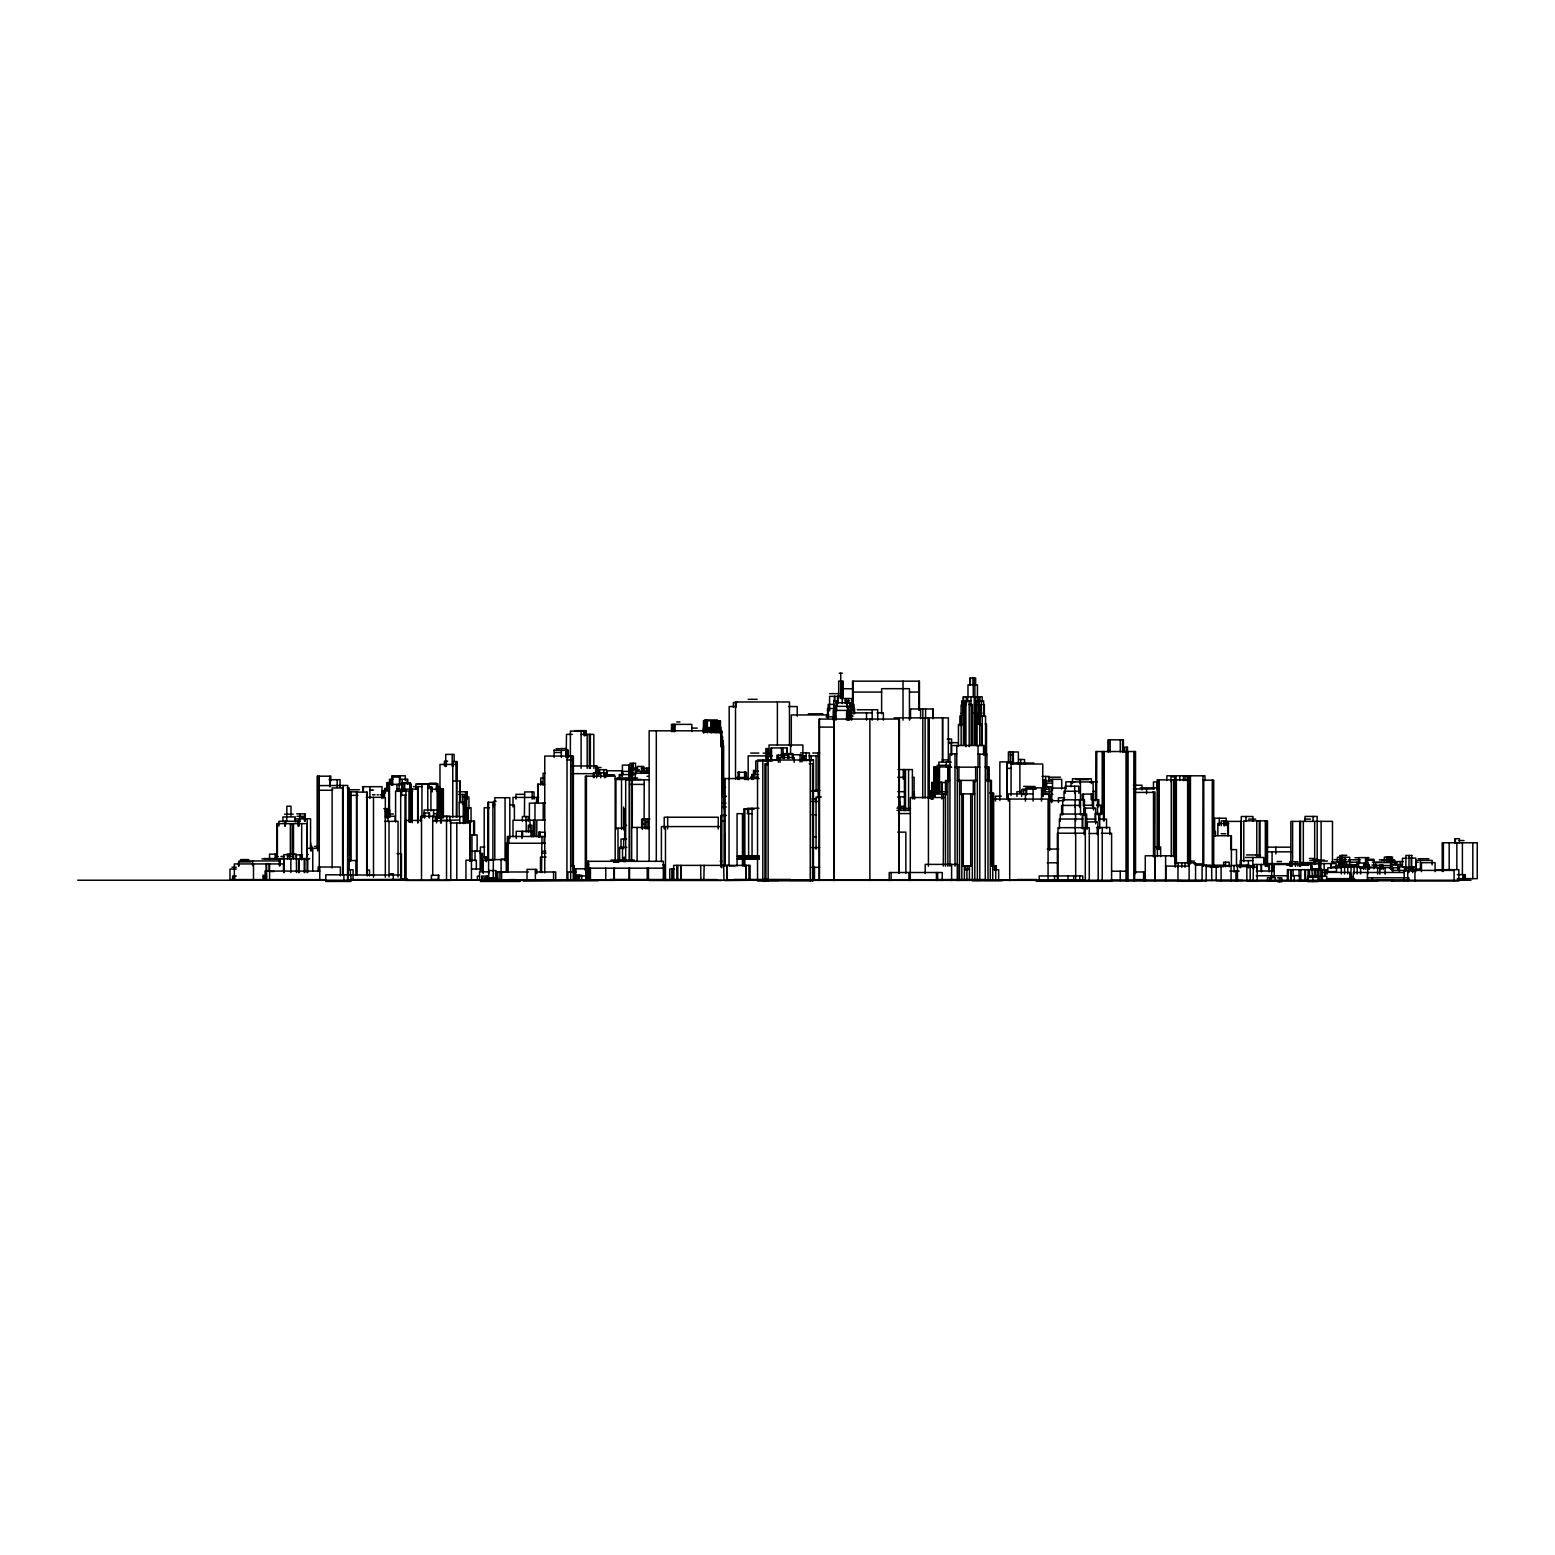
<?xml version="1.0" encoding="UTF-8"?>
<svg xmlns="http://www.w3.org/2000/svg" width="1555" height="1555" viewBox="0 0 1555 1555"><rect width="100%" height="100%" fill="white"/><g stroke="black" fill="none" stroke-linecap="round" stroke-linejoin="round"><path stroke-width="1.5" d="M464.226 880.188L465.489 880.188M839.253 673.218L842.382 673.218M852.062 688.729L842.849 688.729L842.849 698.331M853.073 692.072L881.627 692.072M909.442 692.072L918.927 692.072M829.593 693.647L838.689 693.647M840.575 693.647L842.227 693.647M963.303 713.706L963.303 696.854L982.274 696.854L982.157 701.674M748.208 699.303L757.149 699.303M837.99 700.819L833.83 700.819L834.044 880.48M845.279 700.819L849.769 700.819M970.961 700.78L965.927 700.78L965.927 746.711M737.245 702.452L733.396 702.452L733.396 707.272M835.871 702.724L850.74 702.724M834.355 704.415L828.212 704.415L828.212 718.235M849.769 704.415L853.987 704.415L853.987 714.095M966.355 704.707L963.906 704.707L963.906 745.467M969.193 704.551L972.4 704.551L972.4 745.331M982.818 704.59L984.373 704.59L984.373 716.583M964.411 704.979L961.107 704.979L961.165 744.631M735.943 706.553L729.178 706.553L729.178 779.172M788.521 706.553L797.229 706.553L797.229 716.233M834.219 706.359L851.848 706.359L851.848 711.199M834.199 708.516L827.513 708.516L827.513 718.235M850.896 708.516L854.57 708.516L854.57 713.376M857.272 709.76L877.739 709.76L877.739 720.14M853.481 710.402L833.188 710.402L833.188 720.004M872.18 712.89L851.654 712.89L851.654 720.179M876.981 712.851L883.376 712.851L883.376 720.14M983.09 713.104L984.082 713.104M961.165 713.279L965.266 713.279M808.347 713.803L822.848 713.803M828.893 714.95L791.301 714.95L791.301 746.303M849.419 716.097L853.112 716.097M826.016 716.816L834.549 716.816M894.067 717.866L948.356 717.866L948.317 761.561M704.473 719.946L717.438 719.946M676.717 721.967L679.982 721.967M985.112 724.008L986.511 724.008L986.511 755.147M961.884 724.377L958.444 724.377L958.444 746.225M715.805 725.563L719.246 725.563M703.676 726.982L702.938 731.822M719.11 727.41L720.859 727.41L720.84 746.711M819.524 727.099L834.277 727.099M703.754 727.604L711.335 727.604L711.335 732.424M713.201 727.546L715.922 727.546M719.032 727.604L720.159 727.604M691.82 728.09L697.223 728.09M575.136 730.636L586.118 730.636L586.118 735.457M584.291 731.122L570.374 731.122L570.374 757.557M720.84 732.172L721.831 732.172M572.376 734.368L566.486 734.368L566.175 757.46L566.156 750.249M581.103 734.368L593.835 734.368L593.835 768.384M720.859 736.623L722.55 736.623L722.55 797.151M947.17 739.033L951.602 739.033L951.602 743.873M722.123 740.841L723.289 740.841L723.289 795.791M948.744 742.668L957.997 742.668M556.126 748.713L559.878 748.674M560.83 748.558L566.486 748.558M553.813 750.249L568.275 750.365L568.275 757.577M554.921 752.503L556.029 752.503M556.398 752.503L561.374 752.503M566.175 752.503L567.322 752.503M800.592 752.892L809.397 752.892L809.397 760.706M750.715 753.067L758.859 753.067M763.194 753.164L769.667 753.164M812.721 753.009L819.718 753.009M783.156 753.65L792.836 753.65L792.836 758.451M956.772 753.845L949.95 753.845L949.95 866.193M983.479 753.903L986.92 753.903L986.92 768.248M977.998 754.214L985.287 754.214L985.287 880.519M791.825 754.739L801.952 754.739L801.952 761.95M1010.284 754.816L1012.305 754.816M785.508 755.186L776.917 755.186L776.917 760.026M772.271 755.885L748.169 755.885L748.169 780.007M802.438 755.885L806.151 755.885M809.028 755.885L818.066 755.847M778.394 757.499L794.177 757.499L794.177 762.339M801.641 758.432L805.354 758.432M1018.719 759.481L1024.551 759.481L1024.551 764.302M567.089 759.967L570.685 759.967M942.097 759.909L947.267 759.909M768.384 760.278L777.947 760.278M799.562 760.376L812.313 760.376M772.252 761.075L755.749 761.075L755.749 773.068M447.607 761.153L444.438 761.153L444.438 766.012M1012.344 761.911L999.865 761.911L999.865 800.456M951.271 762.125L938.812 762.125L938.87 793.342M1017.3 762.611L1020.721 762.611M1033.9 763.038L1006.863 763.038L1006.863 798.998M629.833 763.252L635.548 763.252L635.548 768.092M768.151 763.758L764.943 763.758L764.943 880.81M809.203 763.719L812.526 763.719L812.526 880.81M1011.08 764.01L1042.764 764.01L1042.764 795.577M456.004 764.438L439.968 764.438L440.026 818.377M937.101 765.293L950.513 765.293M572.007 765.954L596.906 765.954L596.615 777.85M643.789 766.46L637.317 766.46L637.317 771.261M950.863 766.907L933.914 766.907L933.914 795.752M951.699 767.256L947.889 767.256L947.889 866.232M955.023 767.159L979.786 767.159M984.995 767.004L989.194 767.004L989.194 781.485M595.993 767.529L601.046 767.529M637.686 768.17L629.756 768.228M641.515 768.248L649.426 768.248M1007.193 768.364L1011.217 768.364M629.756 769.764L639.377 769.764M898.032 769.57L912.396 769.57L912.396 798.881M621.825 771.377L632.71 771.377L632.71 776.159M635.256 771.338L649.038 771.338M753.514 771.183L758.471 771.183M737.925 772.271L746.381 772.271L746.381 779.463M545.105 773.263L543.103 773.263L543.103 785.411M596.615 773.088L600.755 773.088L600.755 777.85M621.65 773.165L623.147 773.165M631.349 773.165L648.96 773.165L649.038 768.248M572.298 773.651L595.662 773.651M758.471 774.584L751.706 774.584L751.706 779.424M605.731 774.818L614.575 774.818M606.295 775.051L612.009 775.051M603.865 775.634L609.502 775.634M647.016 776.295L648.202 776.295M934.574 776.198L936.849 776.198M937.004 776.431L939.395 776.431M1042.006 776.431L1049.236 776.431L1049.236 781.193M392.676 777.034L399.965 777.034M750.56 777.072L758.14 777.072M1048.4 777.208L1060.51 777.189M736.681 777.5L747.411 777.5M897.682 777.306L904.524 777.306M912.396 777.306L914.107 777.306L914.107 798.881M616.849 777.928L637.472 777.928M543.103 778.025L540.771 778.025L540.771 785.158M759.17 778.569L724.144 778.569L724.144 865.766M615.139 778.802L617.763 778.802M393.182 779.366L389.508 779.366L389.508 789.843M399.713 779.308L407.779 779.308L407.779 784.07M641.107 779.483L615.936 779.483L615.936 829.476M1048.4 779.327L1061.715 779.327L1061.715 789.046M328.96 779.716L340.04 779.716L340.04 786.888M649.582 779.813L625.693 779.813L625.693 860.867M1045.679 779.794L1043.871 779.794L1043.871 791.884M1076.118 779.638L1088.636 779.638M1202.967 780.144L1213.736 780.144L1213.736 866.252M957.277 780.416L977.376 780.416M986.278 780.396L991.449 780.396L991.449 794.702M949.6 780.552L945.498 780.552L945.498 866.232M452.758 780.979L460.163 780.979L460.163 802.749M1045.018 780.96L1051.588 780.96M1074.835 781.815L1065.855 781.815L1065.855 789.026M1089.938 781.815L1097.305 781.815M540.946 781.951L542.248 781.951M1158.3 781.932L1153.46 781.932L1153.46 789.124M939.395 782.321L941.747 782.321L941.825 798.959M389.741 782.593L386.942 782.593L386.942 789.843M402.162 782.69L410.403 782.69L410.403 822.401M934.322 782.515L931.698 782.515L931.698 799.134M941.242 782.515L946.179 782.515M429.53 783.215L436.644 783.215M1043.871 783.117L1052.541 783.117M409.004 784.089L411.084 784.089L411.084 791.223M387.584 784.42L404.592 784.323M417.906 784.206L428.053 784.206M428.752 784.225L436.955 784.225M544.697 784.167L537.661 784.167L537.875 803.352L538.03 784.167M629.6 784.4L644.1 784.4M1133.362 785.236L1142.031 785.236L1142.031 789.998M317.706 785.625L347.756 785.45L347.543 881.432M362.49 786.675L382.005 786.675L382.005 798.609M413.494 786.616L421.949 786.616M437.616 786.616L439.093 786.616M1023.657 786.364L1035.105 786.519M1045.543 786.811L1051.063 786.811L1051.063 791.67M427.8 787.083L432.232 787.083L432.232 791.864M436.411 787.355L440.026 787.355M722.123 787.452L725.621 787.452M343.227 787.977L332.109 787.977L332.109 867.943M347.076 787.899L349.195 787.899L349.195 870.372M932.164 787.86L934.322 787.86M1140.243 787.86L1156.862 787.86M1065.855 788.113L1051.763 788.113L1051.763 802.691M388.964 788.521L384.61 788.521L384.454 795.713M438.393 788.851L443.408 788.851L443.408 817.697M1133.362 788.949L1154.393 788.949M396.953 789.221L417.965 789.143M430.929 789.26L438.491 789.26M439.501 789.143L442.145 789.143L442.145 817.969M1022.354 789.124L1036.194 789.124M1049.12 789.279L1043.23 789.279L1043.23 796.549M348.961 789.862L359.322 789.726M369.935 790.134L372.073 790.134M372.461 790.134L373.492 790.134M319.358 790.27L332.731 790.27M812.507 790.484L819.835 790.484M412.658 791.203L410.675 791.203L410.675 822.148M811.652 791.029L818.533 791.029L818.533 798.24M931.756 790.951L929.987 790.951L929.987 798.143M1080.414 791.242L1064.009 791.242L1064.009 800.728M1093.146 791.32L1095.342 791.32L1095.342 800.786M356.834 791.864L350.38 791.864L350.38 860.848M458.744 791.787L467.258 791.787L467.258 798.959M897.682 791.689L904.699 791.689L904.874 808.814M914.107 791.689L914.768 798.881M947.053 791.767L935.216 791.767L935.216 796.568M1021.674 791.67L1016.951 791.67L1016.951 796.471M1044.377 791.923L1051.685 791.923M1152.858 791.962L1154.996 791.962L1154.899 880.791L1154.762 855.794M1134.217 792.409L1153.499 792.409L1153.499 856.805M989.602 793.128L993.664 793.128L993.664 865.96M943.321 793.944L946.062 793.944M959.532 793.886L974.791 793.886M1033.103 793.925L1008.281 793.925L1008.281 801.136M1041.539 793.925L1049.139 793.925L1049.139 849.224M524.676 794.333L515.949 794.333L515.949 799.115M941.825 794.139L930.862 794.139L930.862 798.94M1043.308 794.352L1052.91 794.352M458.647 794.469L464.187 794.469L464.226 823.1M372.461 794.799L375.047 794.799M377.146 794.799L378.332 794.799M380.1 794.799L381.208 794.799M348.087 795.227L350.38 795.227M350.983 795.344L357.922 795.344M381.5 795.246L384.454 795.246M400.685 795.227L405.933 795.227M721.85 795.888L726.01 795.888M1001.362 796.179L995.453 796.179L995.453 800.961M722.55 796.588L726.088 796.588M462.379 796.957L468.949 796.957L468.949 808.833M821.37 797.015L816.064 797.015L816.064 849.147M897.838 796.879L904.874 796.879M366.28 797.326L385.329 797.326L385.329 877.234M538.788 797.423L512.975 797.423L512.975 806.928M898.207 797.423L899.917 797.423L899.917 808.678M945.304 797.521L910.316 797.521L910.278 880.48M1064.611 797.773L1058.45 797.773L1058.45 802.536M811.963 798.998L816.258 798.998M992.693 799.076L1048.07 799.076L1048.07 880.616M1091.202 799.717L1098.744 799.717L1098.744 806.909M1049.606 800.242L1052.91 800.242M1063.212 800.689L1049.664 800.689L1049.664 850.468M493.81 801.214L496.181 801.214M811.652 801.447L817.813 801.447M899.917 801.486L900.403 808.678M545.475 803.138L529.4 803.138L529.4 819.738M722.064 803.255L726.01 803.255M492.916 804.926L494.801 804.926M509.807 804.926L514.394 804.926L514.394 819.271M1080.531 805.412L1061.637 805.412L1061.637 814.898M1083.427 805.257L1093.495 805.257M1096.567 805.198L1100.804 805.198L1100.804 814.703M898.673 806.287L904.757 806.287M897.935 806.695L901.472 806.695M721.675 807.045L726.399 807.045M443.078 807.512L442.553 817.211M464.226 807.706L471.048 807.706L471.048 822.206M489.397 807.764L484.208 807.764L484.208 858.477M758.937 808.27L747.586 808.27L747.586 813.051M896.924 808.134L905.788 808.134M383.813 808.619L387.914 808.619L387.914 818.047M900.19 808.619L910.569 808.406M744.417 809.164L754.117 809.164M386.379 810.272L389.916 810.272L389.916 817.425M437.188 810.019L424.087 810.019L424.087 817.308M896.924 810.388L910.394 810.388M386.068 811.166L387.331 811.166L385.271 811.341M898.518 813.557L910.511 813.557M1104.283 813.537L1095.167 813.537L1095.167 820.787M296.772 813.848L305.208 813.848L305.188 820.923M434.02 813.615L437.227 813.615M742.901 813.654L737.07 813.654L737.07 856.008L759.229 856.008M747.061 813.654L752.056 813.654M284.507 814.198L293.195 814.198M386.923 813.945L389.275 813.945M389.877 814.004L393.415 814.004M811.846 814.723L816.433 814.723M726.399 815.5L720.762 815.5L720.762 867.049M297.005 816.278L304.974 816.278M385.446 816.278L395.184 816.278L395.164 821.196M440.376 816.297L449.92 816.297L449.92 821.021M442.553 816.53L463.273 816.53M301.359 817.366L304.391 817.366M294.75 818.921L310.553 818.766L310.553 849.302M1082.805 819.038L1059.402 819.038L1059.402 828.621M1085.954 819.077L1095.731 819.077M649.835 819.116L641.651 819.116L641.651 828.543M1098.763 819.116L1106.538 819.116L1106.538 828.679M1248.432 819.135L1255.74 819.135M1305.092 819.096L1310.437 819.096M544.989 820.049L536.805 820.049L536.805 836.571M440.376 820.321L458.744 820.049M535.445 820.224L512.995 820.224L512.995 836.687M421.502 820.437L405.408 820.437L405.408 880.422L450.775 880.422L450.775 820.768L432.718 820.768M465.489 821.021L474.528 821.021L474.528 835.21M384.668 821.351L398.041 821.351L398.041 876.981M720.762 821.273L724.708 821.273M1315.355 821.351L1332.479 821.351L1332.479 861.703M294.789 821.409L300.251 821.409M1241.998 821.409L1228.003 821.409L1228.003 835.774M646.025 821.973L647.91 821.973M450.056 822.984L470.329 822.984L470.329 861.14M1228.761 823.489L1217.857 823.489L1217.857 835.463M643.556 824.208L642.196 824.208L642.215 828.893M624.682 825.394L626.607 825.394M720.82 826.58L661.4 826.58L661.4 861.723M649.524 827.454L631.66 827.454L631.66 861.081M1096.489 827.513L1109.804 827.513L1109.804 834.53M615.936 828.193L624.624 828.193M897.74 832.139L905.846 832.139L905.846 873.23M1085.273 833.208L1057.381 833.208L1057.381 881.277L1060.607 881.277M1101.426 833.305L1111.611 833.305L1111.611 881.277L1036.252 881.277M724.708 833.363L724.708 866.077M1089.277 833.499L1098.199 833.499M1221.2 833.733L1225.787 833.733M469.766 834.977L477.132 834.977L477.132 851.635M1214.319 835.754L1231.405 835.754L1231.405 866.038M544.989 836.473L507.338 836.473L507.338 872.122M813.44 836.726L816.025 836.726M626.607 839L621.028 839L621.028 848.661M1459.076 840.536L1464.033 840.536M545.339 843.238L506.25 843.238L506.25 872.044M310.65 846.173L311.875 846.173L311.875 850.993M314.46 846.464L317.998 846.464M1154.899 846.931L1160.633 846.931L1160.633 856.611M484.927 847.009L480.417 847.009L480.417 853.889M1265.77 847.164L1290.32 847.164M626.859 847.358L619.609 847.358L619.609 861.373M811.865 847.63L819.621 847.63M307.909 848.33L318.95 848.33M1047.234 849.049L1058.702 849.049M471.981 851.09L480.165 851.09L480.165 870.489M543.084 851.168L545.63 851.168M1266.314 851.829L1292.088 851.829M541.548 853.17L545.961 853.17M397.108 853.714L401.462 853.714L401.462 879.391L350.478 879.644M287.209 854.084L296.247 854.084L296.247 858.69M306.84 854.511L308.298 854.511M1246.546 854.939L1256.459 854.939M1256.071 855.308L1260.541 855.308M1341.557 855.289L1346.766 855.289M1342.976 855.619L1339.769 855.619L1339.769 861.781M1411.843 855.444L1405.876 855.444L1405.876 869.42M737.381 856.222L759.229 856.241M276.207 856.513L278.267 856.513M280.93 856.455L284.468 856.455M287.811 856.552L293.331 856.552M481.584 856.844L486.054 856.844L486.054 861.431M737.381 856.941L759.229 856.941M481.02 857.155L486.443 857.155L486.443 861.664M546.077 857.038L540.479 857.038L540.479 872.549M1245.516 857.466L1263.787 857.466L1263.787 864.23M1368.925 857.621L1358.681 857.621L1358.681 864.366M1354.988 857.757L1358.876 857.757M737.381 858.088L759.229 858.088M1406.983 858.263L1402.455 858.263L1402.455 867.204M1409.083 858.088L1415.769 858.088L1415.73 871.597M264 858.554L284.857 858.554M300.679 858.554L309.426 858.554M1309.329 858.457L1313.606 858.457M261.862 858.885L309.737 858.71M737.381 858.788L759.229 858.788M1418.179 858.749L1428.87 858.749M507.26 859.196L501.099 859.196L501.099 873.269M759.229 859.021L737.07 859.021L737.07 866.077M1312.925 859.41L1317.688 859.41M1346.455 859.487L1341.829 859.487L1341.829 866.66M240.636 859.585L248.858 859.585M485.549 859.585L505.375 859.585M1314.092 859.798L1318.387 859.798L1318.387 864.463M1334.209 859.623L1342.937 859.623M1348.36 859.818L1360.489 859.818M1379.324 859.857L1394.563 859.857L1394.563 864.444M610.979 860.109L634.382 860.109M1324.588 860.168L1318.97 860.168L1318.912 875.97M348.087 860.537L356.834 860.537M1309.815 860.479L1313.1 860.479M1365.562 860.265L1374.251 860.265M1381.87 860.498L1391.939 860.498M1252.844 860.615L1240.21 860.615L1240.21 867.904M720.121 861.178L721.812 861.178M1190.877 861.12L1194.493 861.12M1327.465 861.042L1319.631 861.042L1319.631 870.003M1390.131 861.47L1395.438 861.47M1277.063 861.528L1281.437 861.528M1343.753 861.587L1349.274 861.587M1394.407 861.567L1403.407 861.567M250.919 861.917L238.595 861.917L238.595 866.329M1331.488 862.014L1340.993 862.014M613.545 862.248L618.735 862.248M1349.546 862.228L1360.411 862.17M1372.385 862.17L1381.792 862.17M1415.594 862.345L1418.179 862.345M1047.234 862.792L1057.983 862.792M1174.744 862.811L1195.562 862.811L1195.562 880.869M1300.738 862.597L1315.18 862.597M1397.031 862.597L1375.689 862.597L1375.689 867.107M1420.415 862.675L1435.071 862.675L1435.071 871.636M1368.186 863.044L1358.137 863.044L1358.137 867.418M1266.975 863.608L1291.719 863.608M1300.233 863.647L1320.176 863.589M1320.72 863.589L1336.173 863.589L1336.173 867.865M266.43 863.939L234.339 863.939L234.339 879.566M268.412 863.939L283.477 863.939L283.477 870.645M1194.143 863.88L1202.093 863.88L1202.093 880.966M1287.19 863.958L1290.572 863.958M1292.147 863.958L1298.483 863.958M1338.078 864.25L1341.829 864.25M1395.438 864.211L1397.401 864.211M586.604 864.677L588.665 864.677M1344.667 864.502L1352.345 864.502M1353.628 864.716L1358.37 864.716M1395.36 864.522L1402.182 864.522M662.76 864.872L664.335 864.872L664.471 880.227M1371.977 865.027L1376.311 865.027M1391.647 864.949L1397.848 864.949L1397.848 869.439M1400.316 864.872L1401.794 864.872M1195.27 865.105L1210.976 865.183M1213.6 865.202L1224.446 865.202M1286.899 865.163L1290.378 865.163M1300.427 865.124L1308.571 865.124M1376.778 865.299L1382.065 865.299M991.196 865.688L996.25 865.688L996.25 869.925M1227.381 865.571L1247.518 865.435M1373.629 865.494L1376.778 865.494M1382.065 865.532L1390.384 865.532M570.646 865.727L574.184 865.727L574.184 872.996M729.664 865.941L735.204 865.941M961.826 865.824L972.342 865.824M1210.373 866.018L1225.321 865.999M1241.279 865.999L1246.857 865.999M1249.987 865.727L1253.913 865.727M1311.584 865.766L1312.401 875.97M1336.542 865.766L1356.621 866.018M1189.128 866.116L1165.822 866.116L1165.822 880.869M1216.185 866.096L1231.055 866.096L1231.055 880.694M1335.551 866.174L1339.613 866.174M1352.131 866.174L1359.381 866.174M1206.233 866.524L1222.677 866.601M1236.828 866.563L1254.088 866.563M1336.056 866.64L1354.036 866.485L1354.036 873.891M1209.984 866.893L1218.44 866.893M1332.616 866.893L1367.72 866.99L1367.72 874.085M1397.906 866.776L1404.826 866.776L1404.826 871.403M1410.871 866.932L1415.361 866.932M231.967 867.262L236.282 867.262M811.865 867.34L819.621 867.34M1248.762 867.165L1257.179 867.185L1257.179 880.927L1216.185 880.694L1216.185 865.999M1361.208 867.126L1377.633 867.126L1377.633 874.085M1403.388 867.068L1415.73 867.146M1376.855 867.593L1392.658 867.612L1392.658 872.063M1341.343 867.807L1327.795 867.807L1327.795 872.2M1369.43 867.807L1379.965 867.729M1389.295 867.768L1399.422 867.768M664.471 868.176L587.168 868.176L587.226 880.227L587.168 864.677M1359.614 868.157L1364.202 868.157M1404.437 868.506L1412.737 868.506L1412.737 872.569M586.429 868.817L574.786 868.817L574.786 880.266L574.942 875.271M1312.342 868.798L1317.143 868.798M236.282 869.07L229.984 869.07L229.984 879.566L323.537 879.644M471.457 869.031L483.216 869.031M674.52 869.07L669.777 869.07L669.777 880.033M964.411 869.07L969.426 869.07M1312.362 869.303L1321.886 869.303M1413.631 869.128L1420.998 869.128M994.286 869.731L998.66 869.731L998.66 880.519M1445.236 869.673L1458.862 869.673L1458.862 881.044L1391.842 881.005M367.252 870.042L369.526 870.042L369.526 875.932M574.378 870.236L575.505 870.236M1435.77 870.042L1445.431 870.042M1391.842 870.392L1454.1 870.392M1404.204 870.722L1414.933 870.722M319.786 871.072L265.011 871.072L265.011 877.914M1111.514 871.208L1126.014 871.208M1229.83 871.072L1239.179 871.072M1256.285 871.014L1274.186 871.014M270.278 871.5L274.127 871.5M488.737 871.85L479.543 871.85L479.543 880.188M505.142 871.85L495.598 871.85L495.598 880.188M1326.143 871.577L1336.464 871.577M528.447 871.986L501.624 871.986L501.624 879.897M535.367 871.986L555.679 871.986L555.679 879.897M571.637 872.005L567.886 872.005L567.886 880.266M573.192 872.005L576.166 872.005M1134.625 871.966L1143.955 871.966L1143.955 880.713M1323.305 872.413L1349.993 872.413L1349.993 880.558M1403.99 872.472L1353.317 872.472L1353.317 880.324M389.625 873.755L393.512 873.755M1349.993 874.338L1351.003 874.338M369.274 874.746L372.073 874.746M1457.268 874.649L1465.335 874.649L1465.335 878.653M352.81 874.999L399.985 874.999M574.631 875.271L581.726 875.271L581.726 880.169M1256.285 875.757L1287.89 875.757M1290.767 875.64L1299.436 875.64L1299.436 881.18M236.282 876.068L232.609 876.068L232.609 879.566M576.38 875.932L587.343 875.932M479.426 876.165L477.366 876.165L477.366 880.188M1308.105 876.184L1326.707 876.184L1326.707 880.188M263.164 876.553L266.624 876.553M1353.317 876.534L1350.615 876.534L1350.615 880.324M1277.569 877.836L1281.787 877.836L1281.787 881.782L1277.569 881.782M1367.428 877.836L1408.888 877.836L1408.888 880.324L1316.871 880.558M497.794 878.05L481.992 878.05L481.992 880.188M1326.376 878.633L1354.502 878.633L1354.502 880.558M1457.268 878.653L1477.25 878.653L1477.25 842.771L1442.224 842.771L1442.224 871.48M402.201 878.731L406.905 878.731M400.238 879.275L407.507 879.275M508.329 879.644L516.357 879.644M609.949 879.45L716.758 879.586M733.785 879.469L790.601 879.45M937.684 879.547L986.492 879.547M1017.262 879.527L1036.738 879.527M1133.867 879.586L1145.918 879.586M289.677 879.838L325.87 879.838M349.739 879.877L369.526 879.877M444.749 879.741L609.56 879.741M625.693 879.936L667.542 879.936M679.243 879.722L685.502 879.722M688.612 879.819L711.957 879.936M726.904 879.8L925.711 879.702M929.987 879.838L1036.991 879.936M1377.477 879.955L1393.474 879.741M77.75 880.227L1470.991 880.227M519.448 880.402L563.435 880.324M565.806 880.344L615.177 880.344M649.154 880.48L721.928 880.48M724.649 880.558L747.741 880.305M756.896 880.46L778.822 880.46M789.59 880.324L1082.785 880.324L1082.785 875.932L1039.207 875.932L1039.207 880.324M1110.853 880.441L1181.917 880.616M1205.028 880.616L1242.62 880.48M1300.233 880.558L1308.474 880.558M523.316 880.966L598.208 880.655M972.244 880.713L1002.198 880.713M1111.125 880.752L1202.093 880.655M1334.831 880.927L1371.316 880.927M1376.778 880.674L1393.299 880.674M1180.362 880.966L1206.175 880.966L1206.175 865.105M1247.81 881.141L1377.633 881.044M480.417 881.452L520.148 881.452M1082.047 881.277L1083.174 881.277M1348.788 881.044L1353.705 881.044M1354.891 881.044L1359.556 881.044M1357.923 881.044L1359.498 881.044M1472.818 842.771L1472.818 878.653M1464.013 874.649L1464.013 878.653M1462.827 874.649L1462.827 878.653M1462.4 842.771L1462.4 873.871M1459.387 843.374L1459.387 838.689L1454.897 838.689L1454.897 843.374M1456.86 842.771L1456.86 869.09M1455.363 838.689L1455.363 843.374M1454.1 869.673L1454.1 881.044M1449.182 842.771L1449.182 869.09M1443.39 842.771L1443.39 871.48M1432.116 864.891L1432.116 860.401L1416.275 860.401L1416.275 869.381M1421.445 862.675L1421.445 871.636M1420.415 860.401L1420.415 869.4M1414.933 870.392L1414.933 881.082M1412.407 867.146L1412.407 871.597M1411.746 855.444L1411.726 869.342M1411.201 858.088L1411.201 869.342M1409.083 855.444L1408.908 872.569M1407.761 870.722L1407.761 881.082M1404.204 870.392L1404.204 881.082M1400.316 861.567L1400.316 866.116M1399.422 866.776L1399.422 872.063M1392.483 861.762L1392.483 857.077L1384.319 857.077L1384.319 861.762M1392.464 864.949L1392.464 869.439M1391.647 862.597L1391.647 869.439M1390.967 857.077L1390.967 861.762M1390.637 862.597L1390.637 869.381M1389.606 857.077L1389.606 861.762M1388.168 857.077L1388.168 861.762M1386.632 857.077L1386.632 861.762M1385.077 867.593L1385.077 874.163M1383.192 869.556L1383.192 865.085L1379.965 865.085L1379.965 869.556M1381.151 865.085L1381.151 869.556M1379.771 867.593L1379.771 874.163M1373.804 868.72L1373.804 859.274L1366.087 859.274L1366.126 864.677M1372.326 877.836L1372.326 880.324M1369.391 869.4L1369.391 864.736L1363.657 864.736L1363.657 869.4M1368.07 864.736L1368.07 869.4M1367.661 859.274L1367.661 866.349M1367.428 872.472L1367.428 880.324M1365.854 864.736L1365.854 869.4M1365.562 857.621L1365.562 864.677M1364.435 863.044L1364.435 867.418M1360.606 866.854L1360.606 873.968M1357.204 866.757L1357.204 873.929M1356.912 862.17L1356.912 866.66M1351.003 866.485L1351.003 881.102M1349.721 866.291L1349.721 857.252L1337.397 857.252L1337.397 861.781M1347.719 866.64L1347.719 873.871M1346.572 861.587L1346.572 866.446M1345.133 857.252L1345.133 861.781M1344.667 861.587L1344.667 866.446M1344.609 866.64L1344.609 873.968M1343.753 859.487L1343.753 866.66M1342.354 857.252L1342.354 866.291M1341.304 857.252L1341.304 861.781M1341.343 866.893L1341.343 873.968M1341.032 855.619L1340.993 866.465M1339.011 862.014L1339.011 866.465M1336.464 867.807L1336.464 872.2M1331.352 863.589L1331.138 867.865M1330.769 863.589L1330.769 867.865M1326.979 874.26L1326.979 869.731L1287.385 869.653L1287.385 880.188M1324.899 869.653L1324.899 875.97M1324.568 869.653L1324.568 875.97M1324.141 863.589L1324.141 870.003M1322.294 869.653L1322.372 880.188M1321.109 821.351L1321.109 861.703M1320.72 861.042L1320.953 880.188M1320.02 860.168L1320.02 864.716M1319.204 876.184L1319.204 880.188M1317.629 869.653L1317.629 875.97M1317.182 861.645L1317.182 816.414L1305.014 816.414L1305.014 821.176M1315.744 859.798L1315.744 864.463M1315.783 869.653L1315.783 875.97M1314.675 861.703L1314.675 821.39L1290.844 821.39L1290.844 866.446M1314.403 869.653L1314.403 875.97M1314.092 859.41L1314.092 864.463M1313.081 816.414L1313.081 821.176M1312.984 877.312L1312.984 881.607M1311.72 863.589L1311.876 870.081M1310.71 869.245L1310.71 864.483L1253.699 864.483L1253.699 869.245M1309.524 869.653L1309.524 875.97M1308.105 869.653L1308.105 880.188M1305.5 869.653L1305.5 880.188M1305.053 869.653L1305.053 880.188M1303.323 821.39L1303.323 864.075M1300.835 869.653L1300.835 880.188M1300.544 821.39L1300.544 866.446M1299.708 821.39L1299.708 866.446M1299.086 869.653L1299.086 875.97M1297.842 866.174L1297.842 861.723L1289.911 861.762L1289.911 866.388M1295.49 861.762L1295.49 866.388M1294.265 875.64L1294.265 881.18M1293.08 869.653L1293.08 875.97M1292.613 821.39L1292.613 861.703M1292.147 861.762L1292.147 866.388M1291.214 861.723L1291.214 866.174M1291.097 869.653L1291.097 880.188M1290.611 869.653L1290.767 881.18M1288.298 869.653L1288.298 880.188M1279.59 877.836L1279.59 881.782M1275.858 847.164L1275.858 853.987M1274.186 864.483L1274.186 877.098M1273.001 864.483L1273.001 871.636M1272.087 851.829L1272.087 863.142M1271.582 864.483L1271.679 877.098M1271.096 875.757L1271.096 881.141M1270.202 877.7L1270.202 880.81M1269.172 864.483L1269.172 871.636M1268.997 864.483L1268.997 871.636M1267.519 866.446L1267.519 820.865L1243.786 820.865L1243.786 861.664M1266.275 820.865L1266.275 866.446M1265.323 820.865L1265.323 866.446M1261.533 864.483L1261.533 871.636M1261.202 864.483L1261.202 871.636M1260.036 820.865L1260.036 856.863M1259.278 820.865L1259.278 856.863M1257.043 864.483L1257.043 871.636M1256.79 820.865L1256.79 856.863M1253.252 867.165L1253.252 880.927M1252.961 821.254L1252.961 816.492L1241.279 816.492L1241.279 866.543M1252.844 857.466L1252.844 867.904M1250.181 880.869L1250.181 865.377L1237.469 865.377L1237.469 880.869M1248.373 860.615L1248.373 867.904M1246.857 865.377L1246.857 880.869M1245.963 816.492L1245.963 821.254M1240.89 821.409L1240.89 866.893M1236.497 865.98L1236.497 849.613L1231.113 849.613L1231.113 835.754M1235.933 871.072L1235.933 880.771M1234.048 865.435L1234.048 872.122M1229.208 866.815L1229.208 862.189L1223.649 862.189L1223.649 866.815M1228.353 823.489L1228.392 835.463M1227.148 825.744L1227.148 820.943L1221.239 820.943L1221.239 825.744M1226.215 825.452L1226.215 818.222L1214.63 818.222L1214.63 832.683M1225.612 862.189L1225.612 866.815M1224.66 820.943L1224.66 825.744M1223.921 820.943L1223.921 825.744M1221.103 866.096L1221.103 880.694M1219.275 818.222L1219.275 825.452M1215.485 831.361L1215.485 835.987M1212.686 780.144L1212.686 866.252M1212.336 780.144L1212.336 866.252M1211.714 865.999L1211.714 880.616M1205.008 780.571L1205.008 775.809L1166.853 775.809L1166.853 780.571M1203.764 780.144L1203.764 866.252M1202.967 775.809L1202.812 866.31M1190.45 775.809L1190.45 863.939M1189.264 775.809L1189.264 863.939M1189.128 862.811L1189.128 880.869M1188.506 775.809L1188.506 863.939M1187.612 863.822L1187.612 779.871L1157.134 779.871L1157.134 849.438M1187.087 775.809L1187.087 780.571M1185.065 775.809L1185.065 780.571M1185.046 862.792L1185.046 867.301M1183.433 775.809L1183.433 780.571M1181.819 862.792L1181.819 867.301M1179.798 775.809L1179.798 780.571M1178.185 862.792L1178.185 867.301M1177.971 866.116L1177.971 880.869M1176.358 779.871L1176.358 863.822M1176.046 781.64L1176.046 776.8L1170.993 776.8L1170.993 781.64M1175.327 867.165L1175.327 855.794L1145.258 855.794L1145.258 880.791M1174.997 779.871L1174.997 863.822M1174.589 776.8L1174.589 781.64M1174.219 779.871L1174.219 856.63M1173.461 779.871L1173.461 856.63M1171.265 779.871L1171.265 856.63M1165.609 855.794L1165.609 880.791M1159.214 779.871L1159.214 849.438M1158.164 779.871L1158.164 849.438M1157.406 846.931L1157.406 856.611M1156.862 781.932L1156.862 789.493M1146.599 788.949L1146.599 793.789M1143.625 871.966L1143.625 880.713M1135.539 873.541L1135.539 751.532L1095.828 751.532L1095.828 799.387M1135.228 751.532L1135.267 873.541M1134.625 751.532L1134.625 880.713M1133.984 751.532L1133.925 880.713M1128.075 751.532L1128.075 880.713M1127.472 752.017L1127.472 747.178L1124.732 747.178L1124.732 752.017M1127.083 747.178L1127.083 752.017M1126.753 751.532L1126.753 880.713M1126.014 751.532L1126.014 880.713M1123.41 751.959L1123.41 739.811L1108.074 739.811L1108.074 751.959M1122.554 739.811L1122.554 751.959M1120.261 739.811L1120.261 751.959M1120.222 871.208L1120.222 880.713M1110.192 739.811L1110.192 751.959M1108.579 739.811L1108.579 751.959M1104.264 751.532L1104.264 820.904M1103.486 751.532L1103.486 820.904M1102.223 751.532L1102.223 813.731M1102.242 827.513L1102.242 881.277M1099.735 813.537L1099.735 828.679M1098.763 813.537L1098.763 820.787M1098.199 827.513L1098.199 881.277M1097.908 834.53L1097.908 821.915L1086.07 821.915L1086.07 829.048M1097.48 799.717L1097.48 814.703M1097.247 827.513L1097.247 834.53M1096.78 751.532L1096.605 799.387M1095.731 823.858L1095.595 808.095L1083.913 808.095L1083.913 815.17M1093.495 799.717L1093.495 810M1093.146 800.786L1093.146 781.932L1071.026 781.932L1071.026 786.791M1092.368 806.229L1092.368 794.119L1082.261 794.119L1082.261 798.978M1091.396 783.545L1091.396 778.763L1072.484 778.763L1072.484 783.545M1091.202 794.119L1091.202 798.978M1089.277 881.277L1089.277 827.668L1058.003 827.668L1058.003 881.277M1087.353 821.915L1087.353 829.048M1086.653 823.858L1086.653 814.043L1060.277 814.043L1060.277 821.254M1085.371 808.095L1085.273 881.277M1084.476 814.762L1084.476 799.814L1062.726 799.814L1062.726 814.898M1084.165 827.668L1084.165 834.666M1083.427 794.119L1083.427 806.229M1082.805 814.043L1082.805 828.621M1082.202 814.043L1082.202 828.621M1080.414 781.932L1080.531 814.898M1080.2 778.763L1080.2 783.545M1079.773 875.932L1079.773 880.324M1079.52 799.814L1079.52 807.006M1078.84 793.322L1078.84 786.189L1065.194 786.189L1065.194 793.322M1075.613 814.043L1075.613 821.254M1075.691 833.208L1075.691 881.277M1075.341 791.242L1075.341 800.728M1075.205 805.412L1075.205 814.898M1075.244 827.668L1075.244 834.666M1075.088 799.814L1075.088 807.006M1075.088 819.038L1075.088 828.621M1074.68 786.189L1074.68 793.322M1073.708 875.932L1073.708 880.324M1068.013 875.932L1068.013 880.324M1054.543 875.932L1054.543 880.324M1052.541 779.327L1052.541 790.309M1051.238 794.352L1051.238 801.602M1050.908 794.352L1050.908 801.602M1049.469 794.352L1049.469 801.602M1049.12 786.811L1049.12 791.67M1046.671 783.117L1046.671 787.919M1045.679 776.431L1045.679 784.634M1045.349 783.117L1045.543 791.67M1044.532 783.117L1044.532 790.309M1041.539 801.136L1041.539 787.86L1025.989 787.86L1025.989 794.974M1033.103 787.86L1033.103 801.136M1026.669 794.644L1026.669 789.862L1021.674 789.862L1021.674 796.471M1025.425 793.925L1025.425 801.136M1023.695 789.862L1023.695 794.644M1020.721 759.481L1020.721 764.302M1019.886 764.01L1019.886 793.147M1018.37 764.049L1018.37 751.979L1008.398 751.979L1008.398 761.639M1013.374 751.979L1013.374 764.049M1012.305 751.979L1012.305 764.438M1011.08 763.038L1011.08 795.577M1010.284 751.979L1010.284 762.028M1009.72 799.076L1009.72 880.616M1007.193 763.038L1007.193 799.387M995.725 865.688L995.725 880.519M994.461 865.688L994.461 869.925M992.77 793.128L992.77 880.519M991.604 793.128L991.604 865.96M990.302 780.396L990.302 880.519M987.989 767.004L987.989 880.519M987.153 767.004L987.153 781.485M985.559 754.467L985.559 715.941L980.253 715.941L980.253 725.563M984.995 755.166L984.995 745.525L951.699 745.525L951.699 755.166M983.635 715.358L983.635 700.858L976.734 700.858L976.734 715.358M983.557 745.525L983.557 755.166M982.216 715.941L982.216 744.826M981.497 745.545L981.497 723.969L976.346 723.969L976.346 745.545M981.341 700.858L981.341 715.358M980.739 717.01L980.739 704.862L976.015 704.862L976.015 725.097M979.922 696.854L979.922 701.674M979.533 704.862L979.786 745.545M979.786 754.214L979.786 880.519M979.242 700.858L979.242 705.698M978.698 696.854L978.698 701.674M978.367 700.858L978.523 724.3M978.056 745.525L978.056 767.218M977.609 696.854L977.609 701.674M977.395 701.674L977.454 684.822L967.988 684.822L967.988 696.854M977.376 767.159L977.376 880.519M976.987 745.545L976.987 713.026L972.011 713.026L972.011 744.417M975.646 767.159L975.646 781.64M975.646 685.172L975.646 677.98L969.912 677.98L969.912 685.172M975.354 696.854L975.432 744.417M974.888 684.822L974.888 696.854M974.791 780.416L974.791 880.519M974.149 677.98L974.149 685.172M974.246 696.854L974.246 744.981M973.275 684.822L973.275 696.854M973.294 780.416L973.294 794.722M972.944 677.98L972.944 685.172M972.342 793.886L972.342 880.519M971.136 704.551L971.136 745.331M970.961 696.854L970.961 705.62M970.689 793.886L970.689 866.077M970.32 677.98L970.32 685.172M969.193 700.78L969.193 746.711M969.426 865.824L969.426 880.519M967.696 696.854L967.696 701.674M967.657 865.824L967.657 870.023M966.918 869.07L966.918 880.519M966.355 696.854L966.355 704.085M965.674 865.824L965.674 870.023M964.839 713.279L964.839 744.631M964.411 715.319L964.411 700.819L961.787 700.819L961.787 705.659M964.411 865.824L964.411 880.519M963.439 696.854L963.439 744.981M963.303 793.886L963.303 866.077M962.837 700.819L962.837 715.319M961.729 725.602L961.729 715.98L959.882 715.98L959.882 725.602M961.826 793.886L961.826 880.519M961.146 780.416L961.146 794.722M959.532 780.416L959.532 880.519M958.91 767.159L958.91 781.64M957.899 880.538L957.899 864.386L925.244 864.386L925.244 873.618M957.277 767.159L957.277 880.519M956.772 745.525L956.772 768.189M955.023 753.845L955.023 866.193M951.602 864.386L951.602 880.538M951.116 742.668L951.116 754.661M948.744 739.033L948.744 743.873M948.472 767.256L948.472 781.718M946.256 762.125L946.256 766.926M946.062 780.552L946.062 794.819M943.574 793.944L943.321 866.096M942.641 717.866L942.641 761.561M942.505 717.866L942.505 761.561M942.252 782.515L942.252 792.02M942.252 880.48L942.252 872.51L889.227 872.51L889.227 880.48M941.242 782.321L941.242 792.02M937.432 766.907L937.432 793.342M937.646 872.51L937.646 880.48M937.004 766.907L936.81 793.342M936.363 766.907L936.363 793.342M936.421 872.51L936.421 880.48M934.983 766.907L934.983 795.752M934.574 766.907L934.574 795.752M934.322 766.907L934.322 795.752M933.292 718.663L933.292 708.983L909.908 708.983L909.908 718.663M933.292 794.139L933.292 798.94M932.728 708.983L932.728 718.663M932.164 782.515L932.164 799.134M930.318 790.951L930.356 798.143M929.093 717.866L929.093 797.968M928.84 717.866L928.84 797.968M928.432 797.521L928.432 866.154M928.102 717.866L928.102 797.968M925.594 708.983L925.594 718.663M925.128 717.866L925.128 797.968M922.834 708.983L922.756 797.968M920.599 708.983L920.599 718.663M919.452 710.285L919.452 681.168L852.548 681.168L852.548 705.426M918.927 681.168L918.927 710.285M910.53 708.983L910.53 718.663M909.442 720.179L909.442 688.671L881.627 688.671L881.627 713.764M908.917 872.51L908.917 880.48M908.567 769.57L908.567 810.544M905.476 769.57L905.476 810.544M904.427 769.57L904.427 810.544M903.805 769.57L903.805 779.211M903.261 769.57L903.261 779.211M903.027 681.168L903.027 720.179M899.198 873.249L899.431 719.071L819.077 719.071L819.077 880.48M899.043 719.071L899.043 873.249M891.112 872.51L891.112 880.48M872.18 709.76L872.18 720.179M869.867 719.071L869.867 880.48M866.543 712.89L866.543 720.179M853.073 681.168L853.073 710.285M852.062 705.737L852.062 698.545L841.683 698.545L841.683 681.129M851.479 706.359L851.537 711.199M851.013 710.402L851.013 717.613M850.332 702.724L850.332 707.544M850.119 702.724L850.119 707.544M850.041 710.402L850.041 717.613M849.827 702.724L849.827 707.544M849.749 710.402L849.749 720.004M848.758 706.359L848.758 720.004M848.369 698.545L848.369 703.327M848.039 710.402L848.039 720.004M847.825 706.359L847.825 720.004M846.659 710.402L846.503 720.004M846.017 698.545L846.017 703.327M845.279 698.545L845.279 703.327M843.199 698.331L843.199 681.129L838.67 681.129L838.67 698.448M842.227 703.618L842.227 696.348L829.593 696.348L829.593 710.907M840.75 673.218L840.575 698.448M837.99 696.348L837.99 703.618M837.523 696.348L837.523 703.618M837.018 700.819L837.018 705.62M836.571 702.724L836.609 711.199M836.337 702.724L836.337 707.544M836.026 710.402L836.201 720.004M835.521 706.359L835.521 711.199M834.802 696.348L834.802 701.208M835.035 706.359L834.88 720.004M834.355 696.348L834.355 701.208M834.277 719.071L834.277 880.48M819.524 719.071L819.524 880.48M818.416 791.029L818.416 798.24M818.066 753.009L818.066 791.748M816.103 755.847L816.103 789.629M814.47 867.34L814.47 880.344M811.224 755.885L811.224 760.706M810.233 760.006L810.233 880.81M806.151 752.892L806.151 760.706M803.974 755.885L803.974 760.706M802.885 754.564L802.885 745L769.045 745L769.045 756.955M800.086 754.739L800.086 761.95M792.467 753.65L792.409 758.451M790.581 745L790.581 754.564M789.474 745.467L789.474 701.966L735.515 701.966L735.515 779.327M788.832 753.65L788.832 758.451M787.802 753.65L787.802 758.451M787.199 755.186L787.199 747.936L770.969 747.936L770.969 760.026M786.772 747.936L786.772 755.186M784.206 753.65L784.206 758.451M783.02 747.936L783.156 758.451M781.465 747.936L781.465 757.615M780.105 757.499L780.105 762.339M778.394 755.186L778.394 762.339M777.383 701.966L777.383 745.467M771.552 747.936L771.552 760.026M768.345 760.667L768.345 748.616L765.857 748.616L765.857 760.667M768.151 760.006L768.151 880.81M767.256 748.616L767.14 764.846M766.945 748.616L766.945 760.667M765.954 763.758L765.954 880.81M762.825 760.006L762.825 880.81M756.158 856.222L756.158 858.788M754.603 775.206L754.603 770.405L753.514 770.405L753.514 775.964M753.767 771.183L753.767 775.964M753.028 774.584L753.028 779.424M752.27 774.584L752.27 779.424M751.979 774.584L751.979 779.424M752.056 808.27L752.056 856.008M750.462 856.222L750.462 858.788M750.093 880.033L750.093 865.377L673.665 865.377L673.665 880.033M748.927 865.377L748.927 880.033M748.616 856.008L748.616 808.814L743.854 808.814L743.854 856.008M746.011 779.463L745.623 772.271M746.186 865.377L746.186 880.033M745.914 865.377L745.914 880.033M744.962 772.271L744.962 779.463M744.864 808.814L744.864 866.077M744.592 772.271L744.592 779.463M743.854 859.021L743.854 866.077M743.543 856.222L743.543 858.788M742.454 813.654L742.454 856.008M742.454 859.021L742.454 866.077M742.318 856.222L742.318 858.788M741.074 856.222L741.074 858.788M739.85 856.222L739.85 858.788M739.247 772.271L739.325 779.463M738.975 772.271L738.955 779.463L738.664 772.271M738.625 856.222L738.625 858.788M738.159 772.271L737.925 779.463M737.381 856.008L737.381 859.021M735.943 702.452L735.943 707.272M729.042 778.569L729.042 865.766M727.176 865.377L727.176 880.033M726.982 865.377L726.982 880.033M725.135 778.569L725.116 865.805M723.619 745.681L723.619 808.6M723.697 865.377L723.93 880.033M722.628 775.887L722.822 797.132M721.812 867.865L721.928 730.811L649.154 730.811L649.154 861.159M721.131 732.172L721.131 746.672M720.47 732.794L720.47 720.781L703.463 720.781L703.463 732.794M720.159 720.781L720.334 732.23M719.81 727.41L719.81 732.23M719.673 720.781L719.44 732.794M719.188 720.781L719.11 732.794M718.255 828.951L718.255 817.23L664.218 817.23L664.218 828.951M717.885 720.781L717.885 732.794M717.458 720.781L717.458 727.993M716.777 725.563L716.661 732.774M715.903 732.794L715.903 720.781L715.805 727.993M714.814 720.781L714.814 732.794M714.134 720.781L714.037 732.366M713.862 727.546L713.862 732.366M713.298 720.781L713.298 727.993M713.162 720.781L713.162 732.794M711.646 720.781L711.646 732.794M710.81 720.781L710.81 732.794M710.48 727.604L710.48 732.424M709.896 727.604L709.896 732.424M709.624 727.604L709.624 732.424M709.061 727.604L709.061 732.424M707.389 720.781L707.389 732.794M706.903 727.604L706.903 732.424M706.689 719.946L706.689 729.606M706.125 719.946L706.125 729.606M705.912 727.604L705.912 732.424M705.29 720.781L705.231 732.424M704.143 865.377L703.851 880.033M703.851 720.781L703.851 732.794M700.664 865.377L700.877 880.033M691.82 731.589L691.82 724.377L671.488 724.377L671.488 731.589M677.786 865.377L677.786 880.033M676.755 865.377L676.93 880.033M674.753 724.377L674.753 731.589M674.598 724.377L674.598 731.589M673.49 724.377L673.49 731.589M673.393 869.07L673.393 880.033M672.343 724.377L672.343 731.589M671.838 869.07L671.838 880.033M667.659 817.23L667.659 828.951M665.482 826.58L665.482 880.48M663.713 868.176L663.713 880.227M663.363 880.227L663.363 861.315L585.866 861.315L585.866 880.227M656.307 730.811L656.307 861.159M648.474 868.176L648.474 880.227M647.93 768.248L647.93 773.068M647.91 819.116L647.91 828.971M647.23 868.176L647.23 880.227M646.569 768.248L646.569 773.068M646.025 819.116L646.025 828.971M644.878 819.116L644.878 828.543M644.47 768.248L644.47 773.068M644.198 779.813L644.1 820.34M643.109 768.248L643.109 773.068M642.876 819.116L642.643 828.971M641.515 766.46L641.515 773.068M637.122 827.454L637.122 861.081M635.645 769.764L635.645 774.623M635.237 779.405L635.237 774.565L619.201 774.565L619.201 779.405M633.254 763.252L633.254 770.502M632.088 772.369L632.088 765.118L622.408 765.118L622.408 776.159M631.583 765.118L631.583 772.369M631.524 774.565L631.524 779.405M630.105 771.377L630.105 776.159M629.775 765.118L629.775 776.159M629.542 774.565L629.542 779.405M629.6 779.813L629.6 860.867M629.542 868.176L629.542 880.227M629.308 779.813L629.308 860.867M629.075 868.176L629.075 880.227M628.842 765.118L628.745 776.159M625.11 861.762L625.11 857.291L623.983 857.291L623.983 861.762M624.682 839.661L624.624 808.853L624.002 830.04M623.594 807.006L623.594 829.476M623.633 839L623.633 848.661M622.505 847.358L622.505 861.373M621.825 776.159L621.65 770.775L607.169 770.775L607.169 775.576M621.534 779.483L621.534 829.476M620.017 774.565L620.017 779.405M617.996 828.193L617.996 860.809M615.177 860.965L615.177 776.159L585.302 776.159L585.302 870.664M614.342 868.176L614.342 880.227M613.875 868.176L613.875 880.227M606.586 776.878L606.586 769.686L599.686 769.686L599.686 774.487M605.75 868.176L605.75 880.227M605.07 777.597L605.07 772.816L593.505 772.816L593.505 777.597M604.448 772.816L604.448 777.597M603.865 769.686L603.865 774.487M598.383 767.529L598.383 774.701M595.662 765.954L595.643 773.204M594.127 772.816L594.127 777.597M590.356 734.368L590.356 768.384M590.433 868.176L590.433 880.227M589.948 868.176L589.948 880.227M589.306 734.368L589.306 768.384M588.665 861.315L588.665 880.227M588.12 861.315L588.12 866.038M587.168 734.368L587.168 768.384M586.604 861.315L586.604 880.227M586.429 776.159L586.429 875.679M585.477 730.636L585.477 735.457M584.486 730.636L584.486 735.457M584.077 730.636L584.291 735.923M581.103 731.122L581.103 768.384M579.49 875.271L579.49 880.169M578.557 875.271L578.557 880.169M575.914 875.271L575.914 880.169M575.7 868.817L575.7 880.266M573.387 870.528L573.387 756.06L544.755 756.06L544.755 872.899M573.192 865.727L573.192 880.266M572.337 756.06L572.337 865.746M570.685 756.06L570.646 880.266M568.003 750.249L568.003 757.577M567.731 750.249L567.731 757.46M567.322 750.249L567.322 757.46M567.07 750.249L566.914 880.052M561.355 750.249L561.355 757.46M554.085 750.249L554.085 757.46M553.58 871.986L553.58 879.897M544.989 836.94L544.989 832.236L538.73 832.236L538.73 836.94M544.172 836.473L544.172 843.607M543.22 803.138L543.22 819.738M541.956 836.473L541.956 843.607M541.859 843.238L541.548 872.549M540.129 832.236L540.129 836.94M539.488 832.236L539.488 836.94M539.041 832.236L539.041 836.94M536.786 873.58L536.786 869.381L527.028 869.381L527.028 879.897M536.533 797.423L536.533 802.186M535.367 869.381L535.367 879.897M534.978 803.138L534.978 836.337M534.026 799.115L534.026 791.923L524.676 791.923L524.385 816.433M533.579 820.224L533.579 836.687M532.16 791.923L532.16 799.115M532.354 836.182L532.354 831.381L516.241 831.303L516.241 838.495M531.868 836.901L531.868 825.2L528.253 825.2L528.253 832.236M531.052 831.381L531.052 836.182M530.216 825.2L530.216 832.236M529.905 820.224L530.138 827.279M528.195 821.351L528.195 816.53L522.383 816.53L522.383 821.351M526.193 820.224L526.193 831.983M525.979 816.53L525.979 821.351M522.558 831.381L522.558 836.182M521.994 831.303L521.994 838.495M509.807 838.398L509.807 797.715L494.801 797.715L494.801 859.915M508.893 836.473L508.893 843.607M508.077 843.238L508.077 872.044M505.064 797.715L505.064 860.79M499.952 871.85L499.952 880.188M497.794 871.85L497.794 880.188M496.026 880.188L496.064 870.547L488.737 870.547L488.737 880.188M495.501 878.05L495.501 880.188M493.965 807.123L493.965 802.322L487.901 802.322L487.901 860.051M493.304 871.228L493.304 860.226L483.216 860.226L483.216 873.444M493.227 870.547L493.227 880.188M492.916 802.322L492.916 859.915M492.76 878.05L492.76 880.188M492.021 878.05L492.021 880.188M490.816 878.05L490.816 880.188M488.542 802.322L488.6 873.444M488.562 878.05L488.562 880.188M488.192 802.322L488.192 860.051M487.493 880.188L487.493 876.106L481.622 876.106L481.894 880.188M487.24 876.106L487.181 880.188M485.335 878.05L485.335 880.188M482.536 870.586L482.536 853.423L481.156 853.423L481.156 870.178M476.335 869.012L476.335 860.187L465.936 860.187L465.936 880.033M475.033 851.09L475.033 860.79M473.634 821.021L473.634 835.21M471.981 834.977L471.981 861.159M471.457 860.187L471.457 880.033M469.766 821.021L469.766 861.256M468.249 807.706L468.249 822.206M466.947 791.787L466.947 798.959M466.83 807.706L466.83 822.206M466.636 796.957L466.636 808.833M466.286 807.706L466.286 822.206M465.859 791.787L465.859 798.959M465.548 791.787L465.489 822.206M465.101 823.528L465.101 802.263L459.114 802.263L459.308 816.433M463.273 802.263L463.273 823.586M462.379 794.469L462.379 804.091M459.794 780.979L459.6 802.749M459.775 816.53L459.775 823.586M457.209 780.921L457.209 761.561L452.894 761.561L452.894 766.401M456.801 780.979L456.801 817.269M456.781 822.984L456.781 880.227M456.509 780.979L456.373 817.269M456.004 761.561L456.004 781.31M454.099 761.658L454.099 754.389L445.721 754.389L445.721 766.498M452.758 764.438L452.758 817.483M452.213 754.389L452.213 766.498M446.771 816.297L446.771 821.021M446.343 761.153L446.343 766.012M446.518 820.768L446.518 880.422M443.078 788.851L443.078 817.697M441.27 822.867L441.27 818.066L436.586 818.066L436.586 822.867M441.115 789.143L441.115 822.77M440.648 818.066L440.648 822.867M438.491 787.355L438.491 818.377M438.316 875.271L438.316 879.391M437.946 788.696L437.946 783.875L415.924 783.875L415.924 788.696M437.188 789.26L437.188 819.738M436.411 783.875L436.411 791.106M436.547 813.615L436.547 820.768M435.245 821.021L435.245 816.278L420.608 816.278L420.608 821.021M433.573 810.019L433.573 817.308M432.718 816.278L432.718 875.679M430.929 787.083L430.929 811.03M429.53 817.755L429.53 812.935L424.282 812.935L424.398 817.852M429.102 783.875L429.102 788.696M429.102 812.935L429.102 817.755M427.8 783.875L427.8 811.03M424.709 812.935L424.709 817.755M421.949 783.875L421.949 817.891M421.502 816.278L421.502 880.422M417.965 786.616L417.965 822.77M417.673 786.616L417.673 822.77M412.269 789.143L412.269 822.77M409.762 782.69L409.762 822.303M408.984 821.992L408.984 790.97L395.592 790.97L395.592 821.992M407.138 779.308L407.138 784.07M405.933 790.97L405.933 879.275M405.33 780.61L405.33 775.809L391.86 775.809L391.86 785.431M405 795.227L405 879.275M404.786 782.69L404.592 791.437M402.901 784.342L402.901 791.476M402.395 782.69L402.395 791.437M402.162 779.308L402.065 791.476M401.656 790.97L401.656 795.732M400.685 790.97L400.685 879.275M399.713 775.809L399.713 785.431M399.48 775.809L399.48 785.431M399.013 784.342L399.013 791.476M396.953 784.342L396.953 791.476M393.26 874.999L393.26 880.091M392.676 775.809L392.676 785.431M392.093 779.366L392.093 784.128M390.149 779.366L390.149 784.128M389.508 810.038L389.508 790.931L382.2 790.931L382.2 795.713M388.964 784.342L388.964 789.085M389.275 810.272L389.275 817.425M389.022 821.351L389.022 876.981M388.692 784.342L388.692 810.447M388.109 784.342L388.109 789.085M388.031 816.278L388.031 821.137M387.584 782.593L387.584 789.843M387.331 810.272L387.331 818.222M387.273 808.619L387.273 818.047M386.923 810.272L386.923 817.425M385.446 808.619L385.446 818.047M385.387 788.521L385.387 793.303M383.735 790.931L383.735 798.104M373.492 797.326L373.492 877.234M369.935 786.597L369.935 798.531M367.252 875.932L367.252 792.117L356.503 792.117L356.503 875.135M366.688 792.117L366.688 875.135M363.384 786.597L363.384 791.456M362.743 786.675L362.743 791.456M356.834 792.117L356.834 875.135M356.134 860.537L356.134 875.037M353.063 880.072L353.063 869.75L348.184 869.75L348.184 875.932M350.983 791.864L350.983 860.848M350.361 869.75L350.361 875.932M347.873 874.804L347.873 881.432M343.869 874.804L343.869 881.432M343.227 785.45L343.227 875.212M342.605 787.977L342.605 875.212M340.37 875.815L340.37 867.01L318.153 867.01L318.153 871.403M337.163 779.716L337.163 786.888M330.749 781.018L330.807 776.178L317.201 776.178L317.201 848.661M330.029 785.839L330.029 776.178L329.913 786.888M319.786 867.01L319.786 880.208M319.261 776.178L319.261 870.411M317.706 776.178L317.706 851.013M312.769 848.33L312.769 870.994M310.65 842.946L310.65 850.993M307.773 858.885L307.773 872.588M307.229 818.766L307.229 856.358M307.093 858.885L307.093 872.588M306.802 859.954L306.802 823.625L277.043 823.625L277.043 857.544M304.955 813.848L304.955 820.982M304.916 858.885L304.916 872.588M304.702 813.848L304.43 820.982M304.236 858.885L304.236 872.588M302.214 859.312L302.214 854.842L296.344 854.842L296.538 872.588M301.67 823.625L301.67 859.954M300.115 854.842L300.115 859.312M299.765 813.848L299.843 820.923M299.26 858.885L299.26 872.588M299.104 818.766L299.104 825.822M298.735 826.094L298.735 821.254L278.87 821.254L278.87 826.094M298.56 858.885L298.56 872.588M298.035 821.254L298.035 826.094M295.294 821.72L295.294 816.919L282.913 816.919L282.913 821.72M293.487 823.625L293.526 858.69M293.331 854.084L293.331 858.69M292.204 823.625L292.204 855.114M290.999 815.656L290.999 806.209L286.878 806.209L286.839 815.656M290.863 858.885L290.863 872.588M290.357 823.625L290.357 855.114M289.677 859.176L289.677 854.667L283.671 854.667L283.671 859.176M287.519 854.667L287.519 859.176M286.723 816.919L286.723 821.72M285.576 821.254L285.323 826.094M284.934 821.254L284.721 826.094M284.157 858.885L284.157 872.588M283.865 858.885L283.865 872.588M280.172 865.591L280.172 860.926L239.042 860.926L239.042 865.591M279.667 858.885L279.667 865.727M279.375 858.885L279.375 865.727M277.393 823.625L277.393 855.114M276.848 858.768L276.848 854.123L269.559 854.123L269.559 858.768M276.518 854.123L276.518 858.768M275.138 854.123L275.138 858.768M269.579 880.208L269.579 863.666L266.177 863.666L266.177 877.914M269.132 863.666L269.132 870.761M266.624 863.666L266.624 880.208M264.778 876.553L264.778 880.208M263.106 874.96L263.164 880.208M253.484 863.939L253.484 879.566M252.571 860.926L252.571 865.591M234.65 876.068L234.65 879.566M233.444 876.068L233.444 879.566M813.459 760.006L757.538 760.006L757.538 880.81L813.459 880.81L813.459 760.006M350.964 874.804L325.772 874.804L325.772 881.432L350.964 881.432L350.964 874.804M438.743 875.271L431.376 875.271L431.376 879.391L438.743 879.391L438.743 875.271M1318.076 877.312L1307.463 877.312L1307.463 881.607L1318.076 881.607L1318.076 877.312M1275.411 877.7L1267.519 877.7L1267.519 880.81L1275.411 880.81L1275.411 877.7M939.395 793.342L939.395 766.907L939.278 793.342M847.067 707.544L847.067 702.724L846.95 707.544M704.201 732.424L704.201 727.604L704.065 732.424M680.915 880.033L680.915 865.377L680.721 880.033M632.282 827.493L632.282 779.813L632.244 827.493M596.343 773.204L596.343 765.954L596.206 773.204M577.274 880.169L577.274 875.271L577.177 880.169"/></g></svg>
